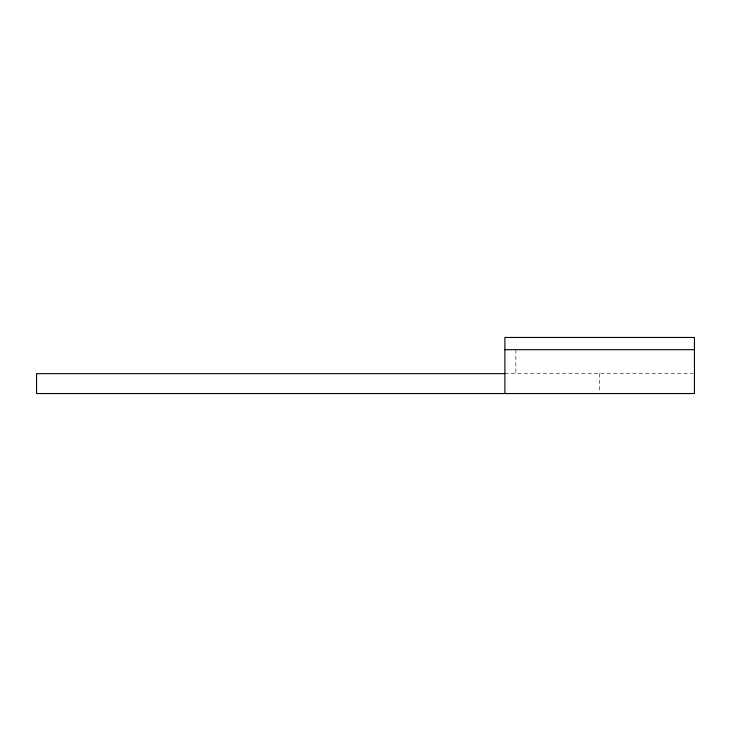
<?xml version="1.0" encoding="UTF-8"?>
<svg xmlns="http://www.w3.org/2000/svg" width="731" height="731" viewBox="0 0 731 731"><rect width="100%" height="100%" fill="white"/><g stroke="black" fill="none" stroke-linecap="round" stroke-linejoin="round"><path stroke-width="0.55" stroke-dasharray="3.65 2.74" d="M504.883 373.651L693.308 373.651M599.667 373.651L599.667 392.437M515.848 349.683L515.848 373.651"/><path stroke-width="1.1" d="M504.883 349.683L694.45 349.683M504.883 373.651L36.55 373.651L36.55 393.543L694.45 393.543L694.45 337.457L504.883 337.457L504.883 393.543"/></g></svg>
